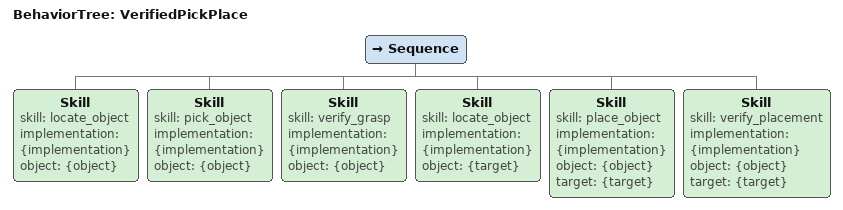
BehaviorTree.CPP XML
<?xml version="1.0"?>
<root BTCPP_format="4" main_tree_to_execute="VerifiedPickPlace">
  <BehaviorTree ID="VerifiedPickPlace">
    <Sequence>
      <Skill skill="locate_object" implementation="{implementation}" object="{object}"/>
      <Skill skill="pick_object" implementation="{implementation}" object="{object}"/>
      <Skill skill="verify_grasp" implementation="{implementation}" object="{object}"/>
      <Skill skill="locate_object" implementation="{implementation}" object="{target}"/>
      <Skill skill="place_object" implementation="{implementation}" object="{object}" target="{target}"/>
      <Skill skill="verify_placement" implementation="{implementation}" object="{object}" target="{target}"/>
    </Sequence>
  </BehaviorTree>
</root>
